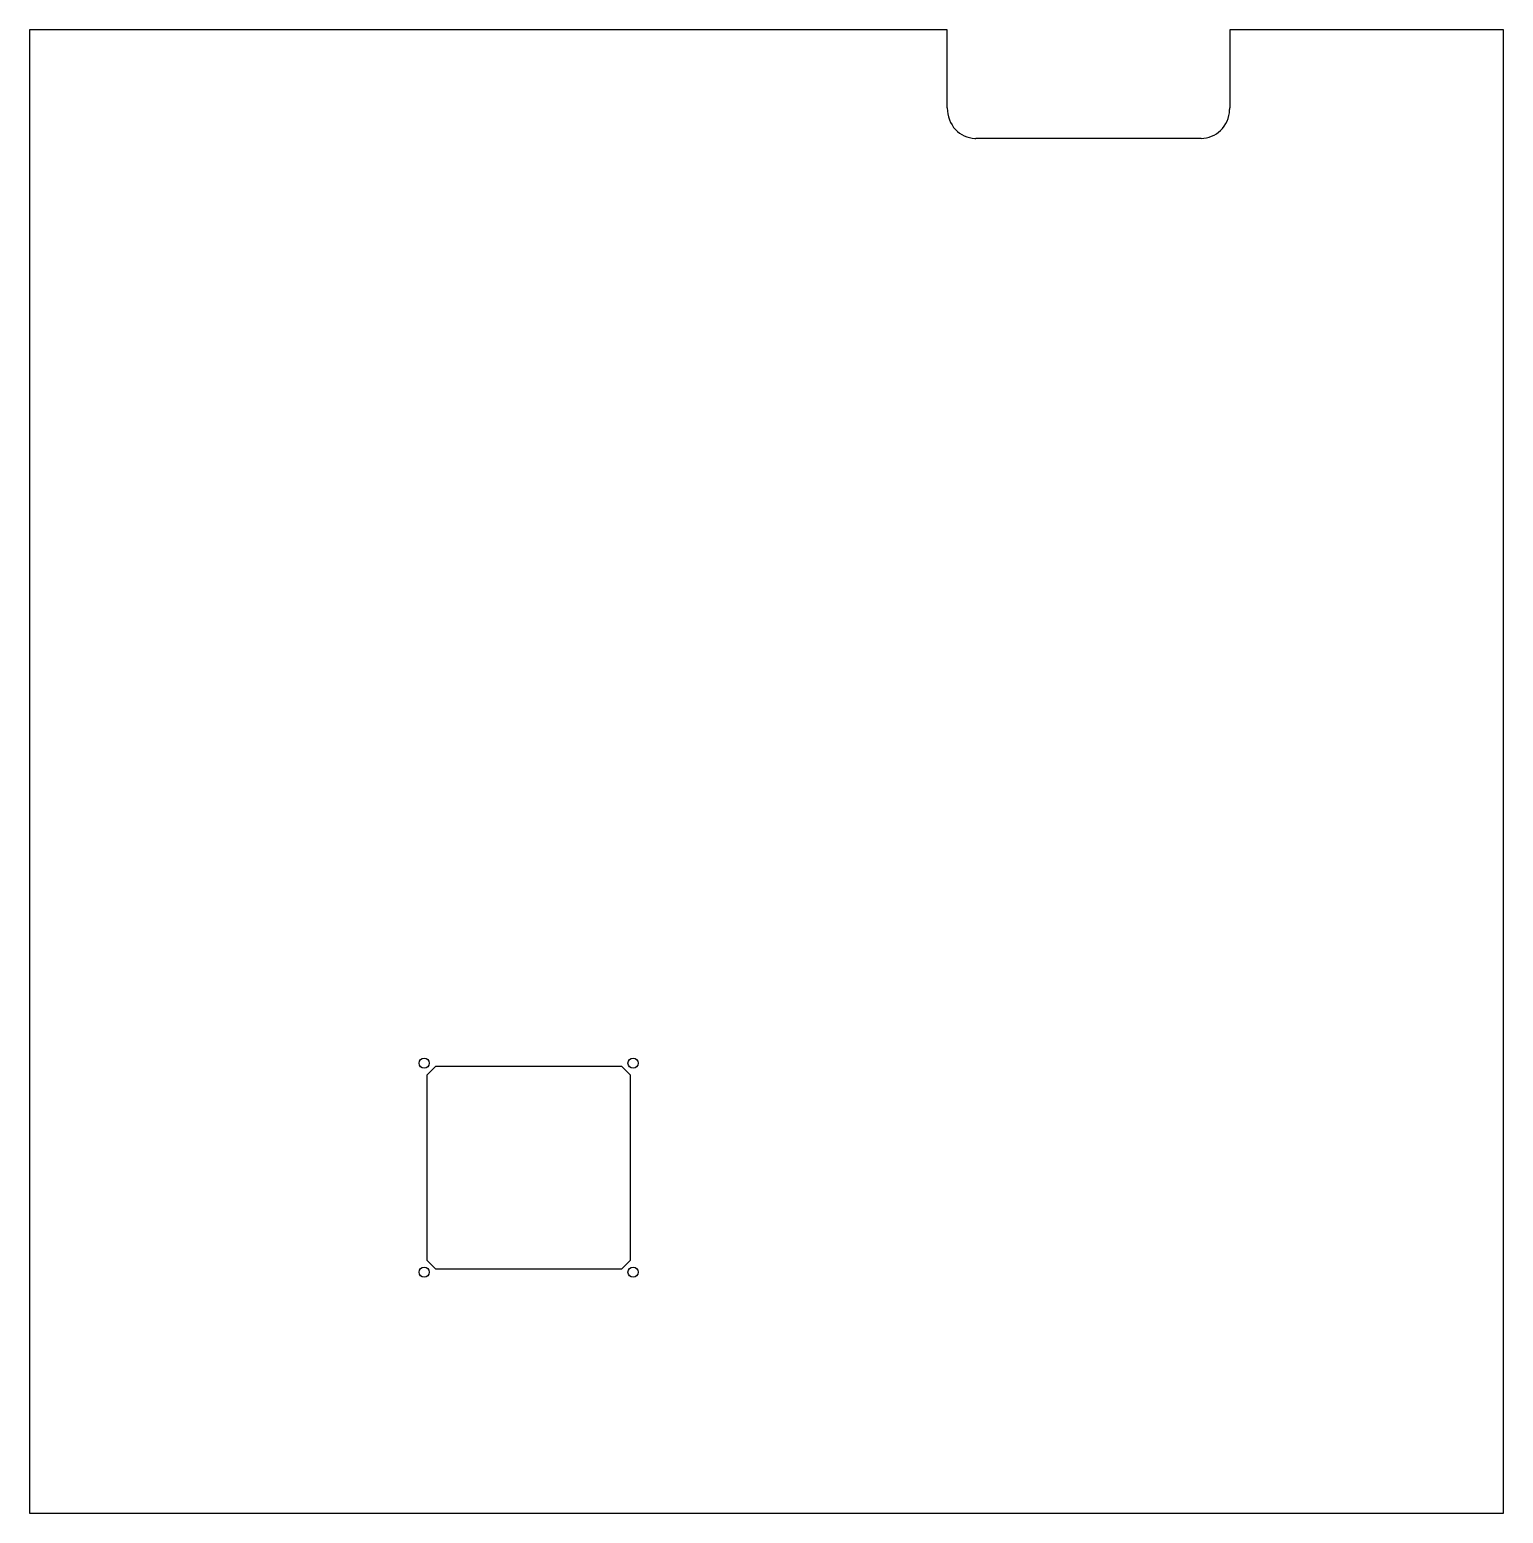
# Model space of a CAD drawing. Header units: millimetres. Extents: x -295 to 212, y 14 to 526.
import ezdxf

# ---------------------------------------------------------------- set-up
doc = ezdxf.new("R2010")
doc.units = ezdxf.units.MM
doc.layers.get('0').update_dxf_attribs({"linetype": 'CONTINUOUS'})

msp = doc.modelspace()

# ---------------------------------------------------------------- linework, layer by layer
for p, q in [((20.82, 525.6), (-295.5, 525.6)), ((-295.5, 525.6), (-295.5, 14.4)), ((20.82, 498.62), (20.82, 525.6)), ((212.5, 525.6), (118.18, 525.6)), ((118.18, 525.6), (118.18, 498.62)), ((212.5, 14.4), (212.5, 525.6)), ((108.29, 488.14), (30.7, 488.14)), ((-295.5, 14.4), (212.5, 14.4))]:
    msp.add_line(p, q)
msp.add_lwpolyline([(-91.5, 168.5), (-88.5, 165.5), (-88.5, 101.5), (-91.5, 98.5), (-155.5, 98.5), (-158.5, 101.5), (-158.5, 165.5), (-155.5, 168.5)], close=True)
for centre in [(-159.5, 169.5), (-87.5, 169.5), (-159.5, 97.5), (-87.5, 97.5)]:
    msp.add_circle(centre, 1.75)
for points, knots in [([(20.82, 498.62), (20.82, 495.82), (21.85, 493.1), (23.66, 491.18), (25.38, 489.35), (27.78, 488.25), (30.29, 488.15), (30.43, 488.15), (30.57, 488.14), (30.7, 488.14)], [-1.064555, -1.064555, -1.064555, -1.064555, -0.320472, -0.320472, -0.320472, 0.385177, 0.385177, 0.385177, 0.42361, 0.42361, 0.42361, 0.42361]), ([(108.29, 488.14), (110.82, 488.14), (113.26, 489.13), (115.05, 490.88), (116.9, 492.69), (118.02, 495.29), (118.16, 498.02), (118.17, 498.22), (118.18, 498.42), (118.18, 498.62)], [-0.42361, -0.42361, -0.42361, -0.42361, 0.28204, 0.28204, 0.28204, 1.01111, 1.01111, 1.01111, 1.064555, 1.064555, 1.064555, 1.064555])]:
    msp.add_open_spline(points, degree=3, knots=knots)

doc.saveas('drawing.dxf')
